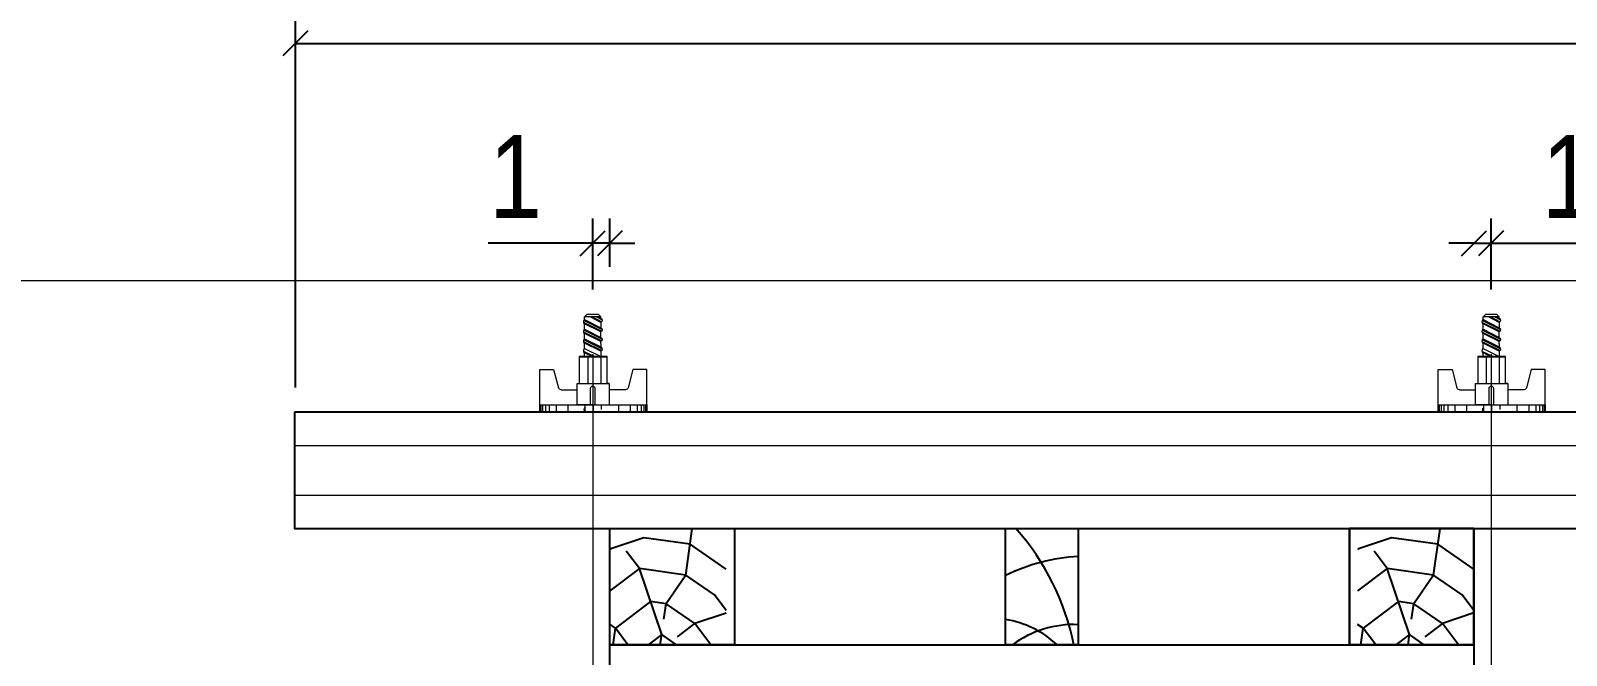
# Model space of a CAD drawing. Extents: x 2282 to 12463, y 760 to 16806.
# Drawn here: x 7751.7 to 7936.6, y 15160.5 to 15235.7 of the extents above; entities that cross this region are included whole.
import ezdxf

# ---------------------------------------------------------------- set-up
doc = ezdxf.new("R2010")
doc.units = 0
for name, color, linetype in [('1-2 PONTALETE', 7, 'Continuous'), ('COTA', 241, 'Continuous'), ('GRAVATA', 2, 'Continuous'), ('Painéis', 200, 'Continuous'), ('PONTALETE', 7, 'Continuous')]:
    doc.layers.add(name, color=color, linetype=linetype)
doc.layers.add('CARIMBO', color=255, linetype='Continuous', lineweight=9)
doc.layers.add('Hachura', color=251, linetype='Continuous', lineweight=9)
doc.styles.add('COTA TECNICA 2X', font='techl___.ttf', dxfattribs={"height": 10})
doc.dimstyles.new('SECAO PILAR', dxfattribs={"dimtxt": 10, "dimasz": 3, "dimexe": 3, "dimexo": 3, "dimgap": 3, "dimtad": 1, "dimdec": 1, "dimlfac": 0.5, "dimzin": 12, "dimdsep": 46, "dimtxsty": 'COTA TECNICA 2X', "dimblk1": 'OBLIQUE', "dimblk2": 'OBLIQUE', "dimsah": 1, "dimcen": 0.9, "dimclrd": 256, "dimclre": 256, "dimclrt": 256, "dimadec": 1, "dimazin": 3, "dimtfac": 1, "dimtdec": 1, "dimtmove": 0, "dimatfit": 3, "dimfxl": 1, "dimtolj": 1, "dimtzin": 12, "dimarcsym": 0})

# ---------------------------------------------------------------- blocks, each defined once
blk = doc.blocks.new('_Oblique')
at = {"color": 0, "linetype": 'ByBlock', "lineweight": -2}
blk.add_line((-0.5, -0.5), (0.5, 0.5), dxfattribs=at)
blk = doc.blocks.new('*D133')
at = {"layer": 'COTA', "lineweight": -2, "transparency": 16777216}
for p, q in [((7819.42, 15204.56), (7819.42, 15213.11)), ((7821.48, 15207.27), (7821.48, 15213.11)), ((7819.42, 15210.11), (7806.83, 15210.11)), ((7821.48, 15210.11), (7819.42, 15210.11)), ((7821.48, 15210.11), (7824.48, 15210.11))]:
    blk.add_line(p, q, dxfattribs=at)
at = {"layer": 'Defpoints', "color": 0, "transparency": 16777216}
for p in [(7819.42, 15210.11), (7821.48, 15204.27), (7819.42, 15201.56)]:
    blk.add_point(p, dxfattribs=at)
at = {"layer": 'COTA', "lineweight": -2, "transparency": 16777216, "xscale": 3, "yscale": 3, "zscale": 3}
blk.add_blockref('_Oblique', (7819.42, 15210.11), dxfattribs=at)
at = {"layer": 'COTA', "lineweight": -2, "transparency": 16777216, "xscale": 3, "yscale": 3, "zscale": 3, "rotation": 180}
blk.add_blockref('_Oblique', (7821.48, 15210.11), dxfattribs=at)
at = {"layer": 'COTA', "transparency": 16777216, "insert": (7810.12, 15218.16), "char_height": 10, "attachment_point": 5, "style": 'COTA TECNICA 2X'}
blk.add_mtext('\\A1;1', dxfattribs=at)
blk = doc.blocks.new('*D134')
at = {"layer": 'COTA', "lineweight": -2, "transparency": 16777216}
for p, q in [((7927.59, 15204.56), (7927.59, 15213.11)), ((7925.52, 15210.11), (7922.52, 15210.11)), ((7925.52, 15210.11), (7927.59, 15210.11)), ((7927.59, 15210.11), (7940.17, 15210.11))]:
    blk.add_line(p, q, dxfattribs=at)
at = {"layer": 'Defpoints', "color": 0, "transparency": 16777216}
for p in [(7925.52, 15210.11), (7927.59, 15210.11), (7927.59, 15201.56)]:
    blk.add_point(p, dxfattribs=at)
at = {"layer": 'COTA', "lineweight": -2, "transparency": 16777216, "xscale": 3, "yscale": 3, "zscale": 3}
blk.add_blockref('_Oblique', (7925.52, 15210.11), dxfattribs=at)
at = {"layer": 'COTA', "lineweight": -2, "transparency": 16777216, "xscale": 3, "yscale": 3, "zscale": 3, "rotation": 180}
blk.add_blockref('_Oblique', (7927.59, 15210.11), dxfattribs=at)
at = {"layer": 'COTA', "transparency": 16777216, "insert": (7936.88, 15218.16), "char_height": 10, "attachment_point": 5, "style": 'COTA TECNICA 2X'}
blk.add_mtext('\\A1;1', dxfattribs=at)
blk = doc.blocks.new('*D135')
at = {"layer": 'COTA', "lineweight": -2, "transparency": 16777216}
for p, q in [((7783.62, 15192.76), (7783.62, 15237.19)), ((7963.88, 15192.76), (7963.88, 15237.19)), ((7783.62, 15234.19), (7963.88, 15234.19))]:
    blk.add_line(p, q, dxfattribs=at)
at = {"layer": 'Defpoints', "color": 0, "transparency": 16777216}
for p in [(7963.88, 15234.19), (7783.62, 15189.76), (7963.88, 15189.76)]:
    blk.add_point(p, dxfattribs=at)
at = {"layer": 'COTA', "lineweight": -2, "transparency": 16777216, "xscale": 3, "yscale": 3, "zscale": 3, "rotation": 180}
blk.add_blockref('_Oblique', (7783.62, 15234.19), dxfattribs=at)
at = {"layer": 'COTA', "lineweight": -2, "transparency": 16777216, "xscale": 3, "yscale": 3, "zscale": 3}
blk.add_blockref('_Oblique', (7963.88, 15234.19), dxfattribs=at)
at = {"layer": 'COTA', "transparency": 16777216, "insert": (7808.75, 15242.92), "char_height": 10, "attachment_point": 5, "style": 'COTA TECNICA 2X'}
blk.add_mtext('\\A1;Perfil Metálico L=150', dxfattribs=at)
blk = doc.blocks.new('C')
at = {"layer": 'Hachura', "color": 0}
for p, q in [((0.461, 3.155), (-0.003, 3.155)), ((0.461, 3.05), (-0.003, 3.05)), ((0.461, 2.881), (-0.003, 2.881)), ((0, 3.224), (0, -3.224)), ((0.451, 3.224), (0, 3.224)), ((0.451, -3.225), (0.451, 3.224)), ((0.451, 3.224), (2.58, 3.224)), ((2.58, 3.224), (2.58, 2.385)), ((0.461, 2.65), (-0.003, 2.65)), ((0.461, 2.228), (-0.003, 2.228)), ((0, 2.747), (0, -1.16)), ((1.354, 1.939), (1.354, 0.965)), ((2.58, 2.385), (1.475, 2.094)), ((0.461, 1.512), (0, 1.512)), ((1.741, 0.966), (0.451, 0.966)), ((1.741, -0.968), (1.741, 0.966)), ((1.741, 0.966), (1.741, 0.838)), ((1.741, 0.966), (1.741, 0.838)), ((0.388, 0.487), (0.172, 0.487)), ((1.451, 0.101), (0.451, 0.101)), ((1.741, 0.838), (3.354, 0.838)), ((3.354, 0.451), (1.741, 0.451)), ((3.32, 0.838), (3.32, -0.839)), ((3.354, 0.838), (3.354, -0.839)), ((3.676, 0.451), (3.354, 0.451)), ((3.837, -0.517), (3.354, 0.451)), ((3.354, 0.064), (3.67, -0.57)), ((3.676, 0.451), (4.16, -0.517)), ((3.716, 0.5), (4.251, -0.57)), ((4.371, -0.553), (3.83, 0.53)), ((4.151, 0.451), (3.934, 0.451)), ((4.418, -0.517), (3.934, 0.451)), ((4.151, 0.451), (4.256, 0.451)), ((4.256, 0.451), (4.74, -0.517)), ((4.296, 0.5), (4.831, -0.57)), ((4.952, -0.553), (4.41, 0.53)), ((4.514, 0.451), (4.837, 0.451)), ((4.998, -0.517), (4.514, 0.451)), ((4.837, 0.451), (5.321, -0.517)), ((4.876, 0.5), (5.412, -0.57)), ((5.532, -0.553), (4.991, 0.53)), ((5.579, -0.517), (5.095, 0.451)), ((5.417, 0.451), (5.095, 0.451)), ((5.579, -0.517), (5.095, 0.451)), ((5.417, 0.451), (5.74, -0.194)), ((5.457, 0.5), (5.74, -0.065)), ((5.74, 0.193), (5.571, 0.53)), ((5.74, 0.322), (5.675, 0.451)), ((5.675, 0.451), (5.74, 0.451)), ((5.739, 0.45), (5.9, 0.288)), ((5.739, 0.45), (5.739, -0.518)), ((5.9, -0.356), (5.9, 0.288)), ((0.451, -0.004), (0, -0.004)), ((0.075, -0.481), (0.292, -0.481)), ((0.292, -0.481), (0.397, -0.481)), ((0.451, -0.001), (0.451, -0.968)), ((0.451, -0.157), (1.451, -0.157)), ((0.451, -0.646), (0.451, -0.323)), ((0.451, -3.225), (0.451, -0.646)), ((3.354, -0.323), (1.741, -0.323)), ((3.354, -0.839), (1.741, -0.839)), ((3.354, -0.065), (3.579, -0.517)), ((3.354, -0.517), (3.579, -0.517)), ((3.837, -0.517), (4.16, -0.517)), ((4.418, -0.517), (4.74, -0.517)), ((4.634, -0.517), (4.74, -0.517)), ((4.998, -0.517), (5.321, -0.517)), ((5.579, -0.517), (5.74, -0.517)), ((5.739, -0.518), (5.9, -0.356)), ((5.739, -0.518), (5.739, -0.518)), ((0.461, -1.521), (-0.003, -1.521)), ((0.451, -0.968), (1.741, -0.968)), ((1.354, -1.94), (1.354, -0.968)), ((0.461, -2.228), (-0.003, -2.228)), ((0.461, -2.65), (-0.003, -2.65)), ((2.58, -2.387), (1.475, -2.096)), ((2.58, -3.225), (2.58, -2.387)), ((0.461, -2.881), (-0.003, -2.881)), ((0.461, -3.05), (-0.003, -3.05)), ((0.461, -3.155), (-0.003, -3.155)), ((0, -3.224), (2.568, -3.224))]:
    blk.add_line(p, q, dxfattribs=at)
for centre, radius, start, end in [((1.516, 1.939), 0.161, 104.74356, 180), ((1.445, -0.028), 0.129, 272.69497, 87.30503), ((3.805, 0.389), 0.143, 25.56881, 154.43119), ((4.385, 0.389), 0.143, 25.56881, 154.43119), ((4.966, 0.389), 0.143, 25.56881, 154.43119), ((5.546, 0.389), 0.143, 25.56881, 154.43119), ((0.166, -0.366), 0.174, 221.74404, 317.85924), ((3.708, -0.4), 0.174, 222.14076, 318.25596), ((4.289, -0.4), 0.174, 222.14076, 318.25596), ((4.869, -0.4), 0.174, 222.14076, 318.25596), ((5.45, -0.4), 0.174, 222.14076, 318.25596), ((5.61, -0.401), 0.174, 317.85924, 318.25596), ((1.516, -1.94), 0.161, 180, 255.25644)]:
    blk.add_arc(centre, radius, start, end, dxfattribs=at)

msp = doc.modelspace()

# ---------------------------------------------------------------- hatches: boundary and pattern name
at = {"layer": 'PONTALETE'}
h = msp.add_hatch(dxfattribs=at)
h.set_pattern_fill('TRONCO', color=1, scale=37.5, angle=82, style=0, pattern_type=2)
h.set_pattern_definition([(82, (-3812.99, 16524.404), (-31.91606, 42.35404), [11.25, -26.25]), (82, (-3814.85, 16524.665), (-31.91606, 42.35404), [11.25, -26.25]), (82, (-3818.3, 16527.043), (-31.91606, 42.35404), [7.5, -30]), (82, (-3821.754, 16529.422), (-31.91606, 42.35404), [5.625, -31.875]), (82, (-3825.467, 16529.944), (-31.91606, 42.35404), [3.75, -33.75]), (82, (-3830.485, 16521.182), (-31.91606, 42.35404), [1.875, -9.375, 1.875, -24.375]), (82, (-3831.56, 16527.013), (-31.91606, 42.35404), [1.875, -15, 5.625, -15]), (82, (-3832.372, 16534.7), (-31.91606, 42.35404), [1.875, -1.875, 1.875, -31.875]), (82, (-3834.49, 16533.106), (-31.91606, 42.35404), [1.875, -35.625]), (82, (-3838.464, 16531.77), (-31.91606, 42.35404), [5.625, -31.875]), (82, (-3842.178, 16532.293), (-31.91606, 42.35404), [7.5, -30]), (82, (-3846.152, 16530.958), (-31.91606, 42.35404), [9.375, -11.25, 1.875, -15]), (172, (-3825.96, 16512.972), (-42.35404, -31.91606), [1.875, -3.75, 9.375, -22.5]), (172, (-3829.41, 16515.35), (-42.35404, -31.91606), [1.875, -1.875, 5.625, -28.125]), (172, (-3844.004, 16519.295), (-42.35404, -31.91606), [3.75, -33.75]), (172, (-3828.89, 16519.064), (-42.35404, -31.91606), [7.5, -11.25, 1.875, -16.875]), (172, (-3849.053, 16523.79), (-42.35404, -31.91606), [1.875, -35.625]), (172, (-3830.224, 16523.04), (-42.35404, -31.91606), [5.625, -31.875]), (172, (-3831.56, 16527.013), (-42.35404, -31.91606), [3.75, -33.75]), (172, (-3831.037, 16530.727), (-42.35404, -31.91606), [1.875, -5.625, 5.625, -24.375]), (172, (-3832.633, 16532.845), (-42.35404, -31.91606), [1.875, -35.625]), (172, (-3824.945, 16533.658), (-42.35404, -31.91606), [5.25, -32.25]), (172, (-3817.257, 16534.47), (-42.35404, -31.91606), [3.75, -33.75]), (172, (-3831.59, 16540.27), (-42.35404, -31.91606), [1.875, -35.625]), (172, (-3829.21, 16543.724), (-42.35404, -31.91606), [5.625, -31.875]), (172, (-3828.69, 16547.438), (-42.35404, -31.91606), [5.625, -31.875]), (127, (-3814.618, 16539.78), (-37.13505, 5.21899), [2.651625, -2.651625, 2.651625, -45.078134]), (127, (-3824.945, 16533.658), (-37.13505, 5.21899), [5.30325, -47.72976]), (127, (-3845.6, 16521.413), (-37.13505, 5.21899), [5.30325, -47.72976]), (127, (-3835.273, 16527.535), (-37.13505, 5.21899), [5.30325, -47.72976]), (127, (-3827.585, 16528.348), (-37.13505, 5.21899), [5.30325, -47.72976]), (127, (-3818.592, 16538.445), (-37.13505, 5.21899), [5.30325, -47.72976]), (127, (-3820.97, 16534.992), (-37.13505, 5.21899), [7.95495, -45.07806]), (127, (-3839.247, 16526.2), (-37.13505, 5.21899), [2.65162, -50.38138]), (127, (-3843.222, 16524.866), (-37.13505, 5.21899), [2.65162, -50.38138]), (127, (-3841.134, 16539.72), (-37.13505, 5.21899), [2.65162, -50.38138]), (127, (-3824.654, 16522.256), (-37.13505, 5.21899), [2.65162, -50.38138]), (127, (-3834.78, 16544.507), (-37.13505, 5.21899), [2.65162, -50.38138]), (127, (-3832.894, 16530.988), (-37.13505, 5.21899), [2.65162, -50.38138]), (127, (-3836.086, 16535.223), (-37.13505, 5.21899), [2.65162, -50.38138]), (217, (-3828.92, 16532.323), (-5.21899, -37.13505), [2.651625, -2.651625, 7.95495, -39.77481]), (217, (-3828.137, 16537.893), (-5.21899, -37.13505), [2.65162, -50.38138]), (217, (-3815.14, 16536.066), (-5.21899, -37.13505), [2.65162, -50.38138]), (217, (-3825.467, 16529.944), (-5.21899, -37.13505), [2.65162, -50.38138]), (217, (-3832.11, 16536.558), (-5.21899, -37.13505), [2.65162, -50.38138]), (217, (-3824.132, 16525.97), (-5.21899, -37.13505), [2.65162, -50.38138]), (217, (-3822.045, 16540.824), (-5.21899, -37.13505), [2.65162, -50.38138]), (217, (-3814.557, 16513.263), (-5.21899, -37.13505), [2.65162, -50.38138]), (217, (-3816.153, 16515.38), (-5.21899, -37.13505), [5.30325, -47.72976]), (217, (-3817.75, 16517.5), (-5.21899, -37.13505), [5.30325, -47.72976]), (217, (-3817.227, 16521.212), (-5.21899, -37.13505), [5.30325, -47.72976]), (217, (-3820.68, 16523.59), (-5.21899, -37.13505), [5.30325, -47.72976]), (217, (-3833.446, 16540.533), (-5.21899, -37.13505), [5.30325, -47.72976]), (217, (-3813.835, 16545.35), (-5.21899, -37.13505), [5.30325, -47.72976]), (217, (-3843.282, 16551.382), (-5.21899, -37.13505), [5.30325, -47.72976]), (217, (-3839.568, 16550.86), (-5.21899, -37.13505), [5.30325, -47.72976]), (217, (-3838.233, 16546.886), (-5.21899, -37.13505), [5.30325, -47.72976]), (217, (-3841.887, 16520.89), (-5.21899, -37.13505), [7.95495, -45.07806]), (217, (-3834.78, 16544.507), (-5.21899, -37.13505), [7.95495, -45.07806]), (108.56505, (-3848.792, 16525.648), (5.218991, 37.135053), [4.1925, -79.66005]), (108.56505, (-3830.224, 16523.039), (5.218991, 37.135053), [4.1925, -79.66005]), (108.56505, (-3840.843, 16528.318), (5.218991, 37.135053), [4.1925, -79.66005]), (108.56505, (-3813.283, 16535.805), (5.218991, 37.135053), [4.1925, -79.66005]), (108.56505, (-3817.257, 16534.47), (5.218991, 37.135053), [4.1925, -79.66005]), (108.56505, (-3826.25, 16524.374), (5.218991, 37.135053), [4.1925, -79.66005]), (108.56505, (-3844.817, 16526.983), (5.218991, 37.135053), [4.1925, -79.66005]), (108.56505, (-3832.111, 16536.558), (5.218991, 37.135053), [8.385, -75.46755]), (145.43495, (-3837.681, 16537.341), (-37.135053, 5.218991), [4.1925, -79.66005]), (145.43495, (-3825.758, 16541.346), (-37.135053, 5.218991), [4.1925, -79.66005]), (145.43495, (-3835.795, 16523.822), (-37.135053, 5.218991), [4.1925, -79.66005]), (145.43495, (-3838.695, 16516.656), (-37.135053, 5.218991), [4.1925, -79.66005]), (145.43495, (-3828.137, 16537.893), (-37.135053, 5.218991), [4.1925, -79.66005]), (145.43495, (-3828.659, 16534.18), (-37.135053, 5.218991), [4.1925, -79.66005]), (145.43495, (-3836.317, 16520.108), (-37.135053, 5.218991), [8.385, -75.46755]), (145.43495, (-3819.405, 16546.133), (-37.135053, 5.218991), [8.385, -75.46755]), (145.43495, (-3821.784, 16542.68), (-37.135053, 5.218991), [8.385, -75.46755]), (198.56505, (-3820.389, 16512.19), (-37.135053, 5.218991), [4.1925, -79.66005]), (198.56505, (-3840.813, 16515.06), (-37.135053, 5.218991), [4.1925, -79.66005]), (198.56505, (-3813.775, 16518.834), (-37.135053, 5.218991), [4.1925, -79.66005]), (198.56505, (-3847.718, 16519.817), (-37.135053, 5.218991), [4.1925, -79.66005]), (198.56505, (-3824.915, 16520.4), (-37.135053, 5.218991), [4.1925, -79.66005]), (198.56505, (-3827.585, 16528.348), (-37.135053, 5.218991), [4.1925, -79.66005]), (198.56505, (-3834.49, 16533.106), (-37.135053, 5.218991), [4.1925, -79.66005]), (198.56505, (-3821.984, 16514.307), (-37.135057, 5.219004), [4.1925, -79.66005]), (198.56505, (-3826.25, 16524.374), (-37.135053, 5.218991), [4.1925, -79.66005]), (198.56505, (-3820.97, 16534.992), (-37.135053, 5.218991), [4.1925, -79.66005]), (198.56505, (-3824.162, 16539.228), (-37.135053, 5.218991), [4.1925, -79.66005]), (198.56505, (-3834.259, 16548.22), (-37.135053, 5.218991), [4.1925, -79.66005]), (198.56505, (-3849.314, 16521.935), (-37.135053, 5.218991), [4.1925, -79.66005]), (198.56505, (-3848.24, 16516.104), (-37.135053, 5.218991), [8.385, -75.46755]), (198.56505, (-3821.463, 16518.02), (-37.135053, 5.218991), [8.385, -75.46755]), (235.43495, (-3816.675, 16511.668), (-5.218991, -37.135053), [4.1925, -79.66005]), (235.43495, (-3810.382, 16542.971), (-5.218991, -37.135053), [4.1925, -79.66005]), (235.43495, (-3829.21, 16543.724), (-5.218991, -37.135053), [4.1925, -79.66005]), (235.43495, (-3818.301, 16527.043), (-5.218991, -37.135053), [4.1925, -79.66005]), (235.43495, (-3814.848, 16524.665), (-5.218991, -37.135053), [4.1925, -79.66005]), (235.43495, (-3821.754, 16529.422), (-5.218991, -37.135053), [4.1925, -79.66005]), (235.43495, (-3842.469, 16543.694), (-5.218991, -37.135053), [4.1925, -79.66005]), (235.43495, (-3843.804, 16547.669), (-5.218991, -37.135053), [8.385, -75.46755])])
h.paths.add_polyline_path([(7821.48, 15161.76), (7835.48, 15161.76), (7835.48, 15175.76), (7821.48, 15175.76)])
h = msp.add_hatch(dxfattribs=at)
h.set_pattern_fill('TRONCO', color=1, scale=37.5, angle=82, style=0, pattern_type=2)
h.set_pattern_definition([(82, (-3722.955, 16524.404), (-31.91606, 42.35404), [11.25, -26.25]), (82, (-3724.81, 16524.665), (-31.91606, 42.35404), [11.25, -26.25]), (82, (-3728.264, 16527.043), (-31.91606, 42.35404), [7.5, -30]), (82, (-3731.717, 16529.422), (-31.91606, 42.35404), [5.625, -31.875]), (82, (-3735.43, 16529.944), (-31.91606, 42.35404), [3.75, -33.75]), (82, (-3740.45, 16521.182), (-31.91606, 42.35404), [1.875, -9.375, 1.875, -24.375]), (82, (-3741.522, 16527.013), (-31.91606, 42.35404), [1.875, -15, 5.625, -15]), (82, (-3742.335, 16534.7), (-31.91606, 42.35404), [1.875, -1.875, 1.875, -31.875]), (82, (-3744.453, 16533.106), (-31.91606, 42.35404), [1.875, -35.625]), (82, (-3748.428, 16531.77), (-31.91606, 42.35404), [5.625, -31.875]), (82, (-3752.14, 16532.293), (-31.91606, 42.35404), [7.5, -30]), (82, (-3756.115, 16530.958), (-31.91606, 42.35404), [9.375, -11.25, 1.875, -15]), (172, (-3735.922, 16512.972), (-42.35404, -31.91606), [1.875, -3.75, 9.375, -22.5]), (172, (-3739.375, 16515.35), (-42.35404, -31.91606), [1.875, -1.875, 5.625, -28.125]), (172, (-3753.968, 16519.295), (-42.35404, -31.91606), [3.75, -33.75]), (172, (-3738.853, 16519.064), (-42.35404, -31.91606), [7.5, -11.25, 1.875, -16.875]), (172, (-3759.016, 16523.79), (-42.35404, -31.91606), [1.875, -35.625]), (172, (-3740.188, 16523.04), (-42.35404, -31.91606), [5.625, -31.875]), (172, (-3741.522, 16527.013), (-42.35404, -31.91606), [3.75, -33.75]), (172, (-3741, 16530.727), (-42.35404, -31.91606), [1.875, -5.625, 5.625, -24.375]), (172, (-3742.596, 16532.845), (-42.35404, -31.91606), [1.875, -35.625]), (172, (-3734.91, 16533.658), (-42.35404, -31.91606), [5.25, -32.25]), (172, (-3727.22, 16534.47), (-42.35404, -31.91606), [3.75, -33.75]), (172, (-3741.553, 16540.27), (-42.35404, -31.91606), [1.875, -35.625]), (172, (-3739.174, 16543.724), (-42.35404, -31.91606), [5.625, -31.875]), (172, (-3738.652, 16547.438), (-42.35404, -31.91606), [5.625, -31.875]), (127, (-3724.58, 16539.78), (-37.13505, 5.21899), [2.651625, -2.651625, 2.651625, -45.078134]), (127, (-3734.908, 16533.658), (-37.13505, 5.21899), [5.30325, -47.72976]), (127, (-3755.563, 16521.413), (-37.13505, 5.21899), [5.30325, -47.72976]), (127, (-3745.236, 16527.535), (-37.13505, 5.21899), [5.30325, -47.72976]), (127, (-3737.548, 16528.348), (-37.13505, 5.21899), [5.30325, -47.72976]), (127, (-3728.555, 16538.445), (-37.13505, 5.21899), [5.30325, -47.72976]), (127, (-3730.934, 16534.992), (-37.13505, 5.21899), [7.95495, -45.07806]), (127, (-3749.21, 16526.2), (-37.13505, 5.21899), [2.65162, -50.38138]), (127, (-3753.185, 16524.866), (-37.13505, 5.21899), [2.65162, -50.38138]), (127, (-3751.097, 16539.72), (-37.13505, 5.21899), [2.65162, -50.38138]), (127, (-3734.617, 16522.256), (-37.13505, 5.21899), [2.65162, -50.38138]), (127, (-3744.744, 16544.507), (-37.13505, 5.21899), [2.65162, -50.38138]), (127, (-3742.857, 16530.988), (-37.13505, 5.21899), [2.65162, -50.38138]), (127, (-3746.05, 16535.223), (-37.13505, 5.21899), [2.65162, -50.38138]), (217, (-3738.883, 16532.323), (-5.21899, -37.13505), [2.651625, -2.651625, 7.95495, -39.77481]), (217, (-3738.1, 16537.893), (-5.21899, -37.13505), [2.65162, -50.38138]), (217, (-3725.103, 16536.066), (-5.21899, -37.13505), [2.65162, -50.38138]), (217, (-3735.43, 16529.944), (-5.21899, -37.13505), [2.65162, -50.38138]), (217, (-3742.074, 16536.558), (-5.21899, -37.13505), [2.65162, -50.38138]), (217, (-3734.095, 16525.97), (-5.21899, -37.13505), [2.65162, -50.38138]), (217, (-3732.008, 16540.824), (-5.21899, -37.13505), [2.65162, -50.38138]), (217, (-3724.52, 16513.263), (-5.21899, -37.13505), [2.65162, -50.38138]), (217, (-3726.116, 16515.38), (-5.21899, -37.13505), [5.30325, -47.72976]), (217, (-3727.712, 16517.5), (-5.21899, -37.13505), [5.30325, -47.72976]), (217, (-3727.19, 16521.212), (-5.21899, -37.13505), [5.30325, -47.72976]), (217, (-3730.643, 16523.59), (-5.21899, -37.13505), [5.30325, -47.72976]), (217, (-3743.41, 16540.533), (-5.21899, -37.13505), [5.30325, -47.72976]), (217, (-3723.798, 16545.35), (-5.21899, -37.13505), [5.30325, -47.72976]), (217, (-3753.245, 16551.382), (-5.21899, -37.13505), [5.30325, -47.72976]), (217, (-3749.532, 16550.86), (-5.21899, -37.13505), [5.30325, -47.72976]), (217, (-3748.197, 16546.886), (-5.21899, -37.13505), [5.30325, -47.72976]), (217, (-3751.85, 16520.89), (-5.21899, -37.13505), [7.95495, -45.07806]), (217, (-3744.744, 16544.507), (-5.21899, -37.13505), [7.95495, -45.07806]), (108.56505, (-3758.755, 16525.648), (5.218991, 37.135053), [4.1925, -79.66005]), (108.56505, (-3740.188, 16523.039), (5.218991, 37.135053), [4.1925, -79.66005]), (108.56505, (-3750.806, 16528.318), (5.218991, 37.135053), [4.1925, -79.66005]), (108.56505, (-3723.246, 16535.805), (5.218991, 37.135053), [4.1925, -79.66005]), (108.56505, (-3727.22, 16534.47), (5.218991, 37.135053), [4.1925, -79.66005]), (108.56505, (-3736.213, 16524.374), (5.218991, 37.135053), [4.1925, -79.66005]), (108.56505, (-3754.78, 16526.983), (5.218991, 37.135053), [4.1925, -79.66005]), (108.56505, (-3742.074, 16536.558), (5.218991, 37.135053), [8.385, -75.46755]), (145.43495, (-3747.645, 16537.341), (-37.135053, 5.218991), [4.1925, -79.66005]), (145.43495, (-3735.721, 16541.346), (-37.135053, 5.218991), [4.1925, -79.66005]), (145.43495, (-3745.758, 16523.822), (-37.135053, 5.218991), [4.1925, -79.66005]), (145.43495, (-3748.658, 16516.656), (-37.135053, 5.218991), [4.1925, -79.66005]), (145.43495, (-3738.1, 16537.893), (-37.135053, 5.218991), [4.1925, -79.66005]), (145.43495, (-3738.622, 16534.18), (-37.135053, 5.218991), [4.1925, -79.66005]), (145.43495, (-3746.28, 16520.108), (-37.135053, 5.218991), [8.385, -75.46755]), (145.43495, (-3729.368, 16546.133), (-37.135053, 5.218991), [8.385, -75.46755]), (145.43495, (-3731.747, 16542.68), (-37.135053, 5.218991), [8.385, -75.46755]), (198.56505, (-3730.352, 16512.19), (-37.135053, 5.218991), [4.1925, -79.66005]), (198.56505, (-3750.776, 16515.06), (-37.135053, 5.218991), [4.1925, -79.66005]), (198.56505, (-3723.738, 16518.834), (-37.135053, 5.218991), [4.1925, -79.66005]), (198.56505, (-3757.681, 16519.817), (-37.135053, 5.218991), [4.1925, -79.66005]), (198.56505, (-3734.878, 16520.4), (-37.135053, 5.218991), [4.1925, -79.66005]), (198.56505, (-3737.548, 16528.348), (-37.135053, 5.218991), [4.1925, -79.66005]), (198.56505, (-3744.453, 16533.106), (-37.135053, 5.218991), [4.1925, -79.66005]), (198.56505, (-3731.948, 16514.307), (-37.135057, 5.219004), [4.1925, -79.66005]), (198.56505, (-3736.213, 16524.374), (-37.135053, 5.218991), [4.1925, -79.66005]), (198.56505, (-3730.934, 16534.992), (-37.135053, 5.218991), [4.1925, -79.66005]), (198.56505, (-3734.126, 16539.228), (-37.135053, 5.218991), [4.1925, -79.66005]), (198.56505, (-3744.222, 16548.22), (-37.135053, 5.218991), [4.1925, -79.66005]), (198.56505, (-3759.277, 16521.935), (-37.135053, 5.218991), [4.1925, -79.66005]), (198.56505, (-3758.203, 16516.104), (-37.135053, 5.218991), [8.385, -75.46755]), (198.56505, (-3731.426, 16518.02), (-37.135053, 5.218991), [8.385, -75.46755]), (235.43495, (-3726.638, 16511.668), (-5.218991, -37.135053), [4.1925, -79.66005]), (235.43495, (-3720.345, 16542.971), (-5.218991, -37.135053), [4.1925, -79.66005]), (235.43495, (-3739.174, 16543.724), (-5.218991, -37.135053), [4.1925, -79.66005]), (235.43495, (-3728.264, 16527.043), (-5.218991, -37.135053), [4.1925, -79.66005]), (235.43495, (-3724.812, 16524.665), (-5.218991, -37.135053), [4.1925, -79.66005]), (235.43495, (-3731.717, 16529.422), (-5.218991, -37.135053), [4.1925, -79.66005]), (235.43495, (-3752.432, 16543.694), (-5.218991, -37.135053), [4.1925, -79.66005]), (235.43495, (-3753.767, 16547.669), (-5.218991, -37.135053), [8.385, -75.46755])])
h.paths.add_polyline_path([(7911.52, 15161.76), (7925.52, 15161.76), (7925.52, 15175.76), (7911.52, 15175.76)])

# ---------------------------------------------------------------- linework, layer by layer
at = {"layer": '1-2 PONTALETE', "color": 1}
for centre, radius, start, end in [((7879.32, 15149.14), 23.32, 93.5441, 115.9137), ((7867.27, 15153.22), 11.74, 46.6479, 80.9173), ((7877.33, 15151.88), 12.32, 87.4574, 126.7023)]:
    msp.add_arc(centre, radius, start, end, dxfattribs=at)
at = {"layer": 'CARIMBO', "color": 3}
msp.add_line((4483.39, 15205.65), (9611.68, 15205.65), dxfattribs=at)
at = {"layer": 'GRAVATA', "color": 1}
msp.add_lwpolyline([(7783.52, 15189.76), (7783.52, 15175.76), (7963.88, 15175.76), (7963.88, 15189.76)], close=True, dxfattribs=at)
at = {"layer": 'Hachura'}
for p, q in [((7819.48, 15054.93), (7819.47, 15196.76)), ((7927.66, 15054.93), (7927.65, 15196.76)), ((7783.52, 15185.76), (7963.88, 15185.76)), ((7963.88, 15179.76), (7783.52, 15179.76))]:
    msp.add_line(p, q, dxfattribs=at)
at = {"layer": 'Painéis'}
msp.add_lwpolyline([(7925.52, 15161.76), (7925.52, 15157.74), (7821.48, 15157.74), (7821.48, 15161.76)], close=True, dxfattribs=at)
at = {"layer": 'PONTALETE', "color": 1}
for points in [[(7821.48, 15175.76), (7836.48, 15175.76), (7836.48, 15161.76), (7821.48, 15161.76)], [(7869.13, 15175.76), (7877.88, 15175.76), (7877.88, 15161.76), (7869.13, 15161.76)], [(7910.52, 15175.76), (7925.52, 15175.76), (7925.52, 15161.76), (7910.52, 15161.76)]]:
    msp.add_lwpolyline(points, close=True, dxfattribs=at)
at = {"layer": 'PONTALETE', "color": 40}
msp.add_lwpolyline([(7925.52, 15175.76), (7910.52, 15175.76), (7910.52, 15161.76), (7925.52, 15161.76)], close=True, dxfattribs=at)
at = {"layer": 'PONTALETE', "color": 1}
msp.add_arc((7847.57, 15155.62), 30.42, 11.6357, 41.4455, dxfattribs=at)

# ---------------------------------------------------------------- block references
at = {"layer": 'Hachura', "linetype": 'Continuous', "xscale": -2, "yscale": 2, "zscale": 2, "rotation": 270}
for p in [(7819.48, 15189.76), (7927.66, 15189.76)]:
    msp.add_blockref('C', p, dxfattribs=at)

# ---------------------------------------------------------------- dimensions: what is measured, and where the dimension line sits
at = {"layer": 'COTA'}
dim = msp.add_linear_dim(base=(7963.88, 15234.19), p1=(7783.62, 15189.76), p2=(7963.88, 15189.76), text='Perfil Metálico L=150', dimstyle='SECAO PILAR', dxfattribs=at)
dim.commit()
dim.dimension.update_dxf_attribs({"geometry": '*D135', "text_midpoint": (7808.75, 15234.19), "dimtype": 160})
for base, p1, p2, picture, middle in [((7819.42, 15210.11), (7821.48, 15204.27), (7819.42, 15201.56), '*D133', (7810.12, 15218.16)), ((7927.59, 15210.11), (7925.52, 15210.11), (7927.59, 15201.56), '*D134', (7936.88, 15218.16))]:
    dim = msp.add_linear_dim(base=base, p1=p1, p2=p2, dimstyle='SECAO PILAR', dxfattribs=at)
    dim.commit()
    dim.dimension.update_dxf_attribs({"geometry": picture, "text_midpoint": middle})

doc.saveas('drawing.dxf')
